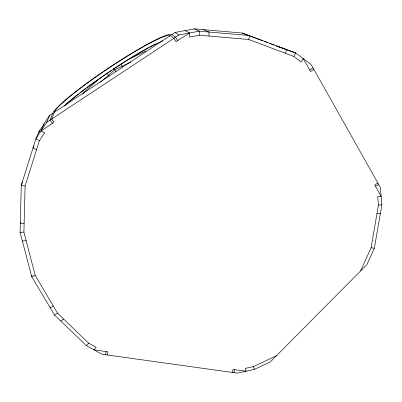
<?xml version="1.0" encoding="UTF-8"?>
<svg xmlns="http://www.w3.org/2000/svg" width="402" height="402" viewBox="0 0 402 402"><rect width="100%" height="100%" fill="white"/><g stroke="black" fill="none" stroke-linecap="round" stroke-linejoin="round"><path stroke-width="0.6" d="M20.1 232.396L21.246 185.357L35.818 138.971L39.205 131.268L49.592 115.404L52.732 113.329A71.863 7.718 -33.8 0 1 111.485 66.119A71.863 7.718 -33.8 0 1 171.86 34.562L175.076 32.431L194.292 28.864L242.225 33.029L295.671 52.963L311.123 64.506L380.297 187.312L381.9 204.824L374.317 248.31L366.976 264.521L270.39 361.84L254.426 369.398L237.21 373.136L101.962 354.227L86.41 345.64L54.541 315.062L31.723 276.596L20.1 232.396L23.909 232.11L35.22 275.425L57.521 313.158L88.716 343.177L96.178 347.308L93.872 349.76L107.892 351.871L107.233 354.966M23.909 232.11L25.105 186.046L39.431 140.655L44.647 132.72L41.029 131.017L44.16 123.695M360.619 270.928L371.086 247.732L378.463 205.09L377.684 196.744L381.136 196.483L374.77 184.905L377.845 182.96M105.5 354.725L106.158 351.629M185.111 30.567L189.528 32.984L189.684 37.029L199.342 35.23L248.697 39.461L249.637 35.552L199.201 31.185L178.955 34.954L46.743 122.303L35.818 138.971L39.431 140.655M32.014 275.39L31.723 276.596L35.22 275.425M232.276 372.448L233.07 369.473L246.195 371.187L245.28 368.383L253.521 366.594L276.435 355.745M233.899 372.674L234.698 369.699M38.662 132.982L39.205 131.268L40.245 130.565M20.718 222.371L20.316 223.532L24.14 223.246M189.528 32.984L176.031 41.687L173.905 38.29L170.287 35.602A69.968 7.512 -33.8 0 0 111.485 66.315A69.968 7.512 -33.8 0 0 54.265 112.314L51.667 119.052L53.968 122.273L41.029 131.017M52.732 113.329L50.049 120.123L52.355 123.339M22.673 181.875L21.246 185.357L25.105 186.046M46.743 122.303L49.592 115.404M33.929 145.805L32.989 147.976L36.597 149.644M285.063 53.17L286.958 49.667L278.34 46.667L282.747 48.351M313.902 69.435L310.656 71.541L303.093 58.506L301.193 61.973L293.772 56.451L295.671 52.963L286.631 49.803M82.802 94.113L84.179 92.028L101.46 76.933M86.41 345.64L88.716 343.177M100.425 82.249L114.67 69.817L131.022 61.893M99.048 78.767L101.55 77.058M102.555 76.38L111.57 70.239M54.265 112.314L170.287 35.602M309.741 69.923L312.992 67.817M113.073 69.214L127.193 60.144L126.122 60.647M50.245 307.821L53.235 305.902M54.541 315.062L57.521 313.158M60.742 321.012L63.712 319.113M375.579 186.337L378.649 184.392M127.565 59.863L146.137 50.858M22.366 241.009L26.155 240.713M377.001 213.542L380.428 213.276M378.463 205.09L381.9 204.824M371.086 247.732L374.317 248.31M248.697 39.461L293.772 56.451M242.225 33.029L262.617 40.743M264.365 41.401L267.863 42.723M269.606 43.386L274.27 45.145M276.018 45.808L277.767 46.466M284.405 48.979L286.068 49.607M203.548 29.668L208.939 32.029L209.065 36.064M194.292 28.864L199.201 31.185L199.342 35.23M175.076 32.431L178.955 34.954M171.86 34.562L175.563 37.195L177.689 40.592M107.218 73.375L109.163 76.274M113.711 68.365L115.912 71.677M120.866 64.345L122.721 67.144M253.521 366.594L254.426 369.398M66.335 103.907A71.747 8.08 -33.8 0 1 78.3 94.063M79.757 92.932A71.747 8.08 -33.8 0 1 85.837 88.314M86.802 87.596A71.747 8.08 -33.8 0 1 97.48 79.867M128.253 59.486A71.747 8.08 -33.8 0 1 148.83 47.451M149.861 46.893A71.747 8.08 -33.8 0 1 152.845 45.31M153.458 44.989A71.747 8.08 -33.8 0 1 155.87 43.758M64.36 106.103A69.858 7.864 -33.8 0 1 163.046 40.788"/></g></svg>
